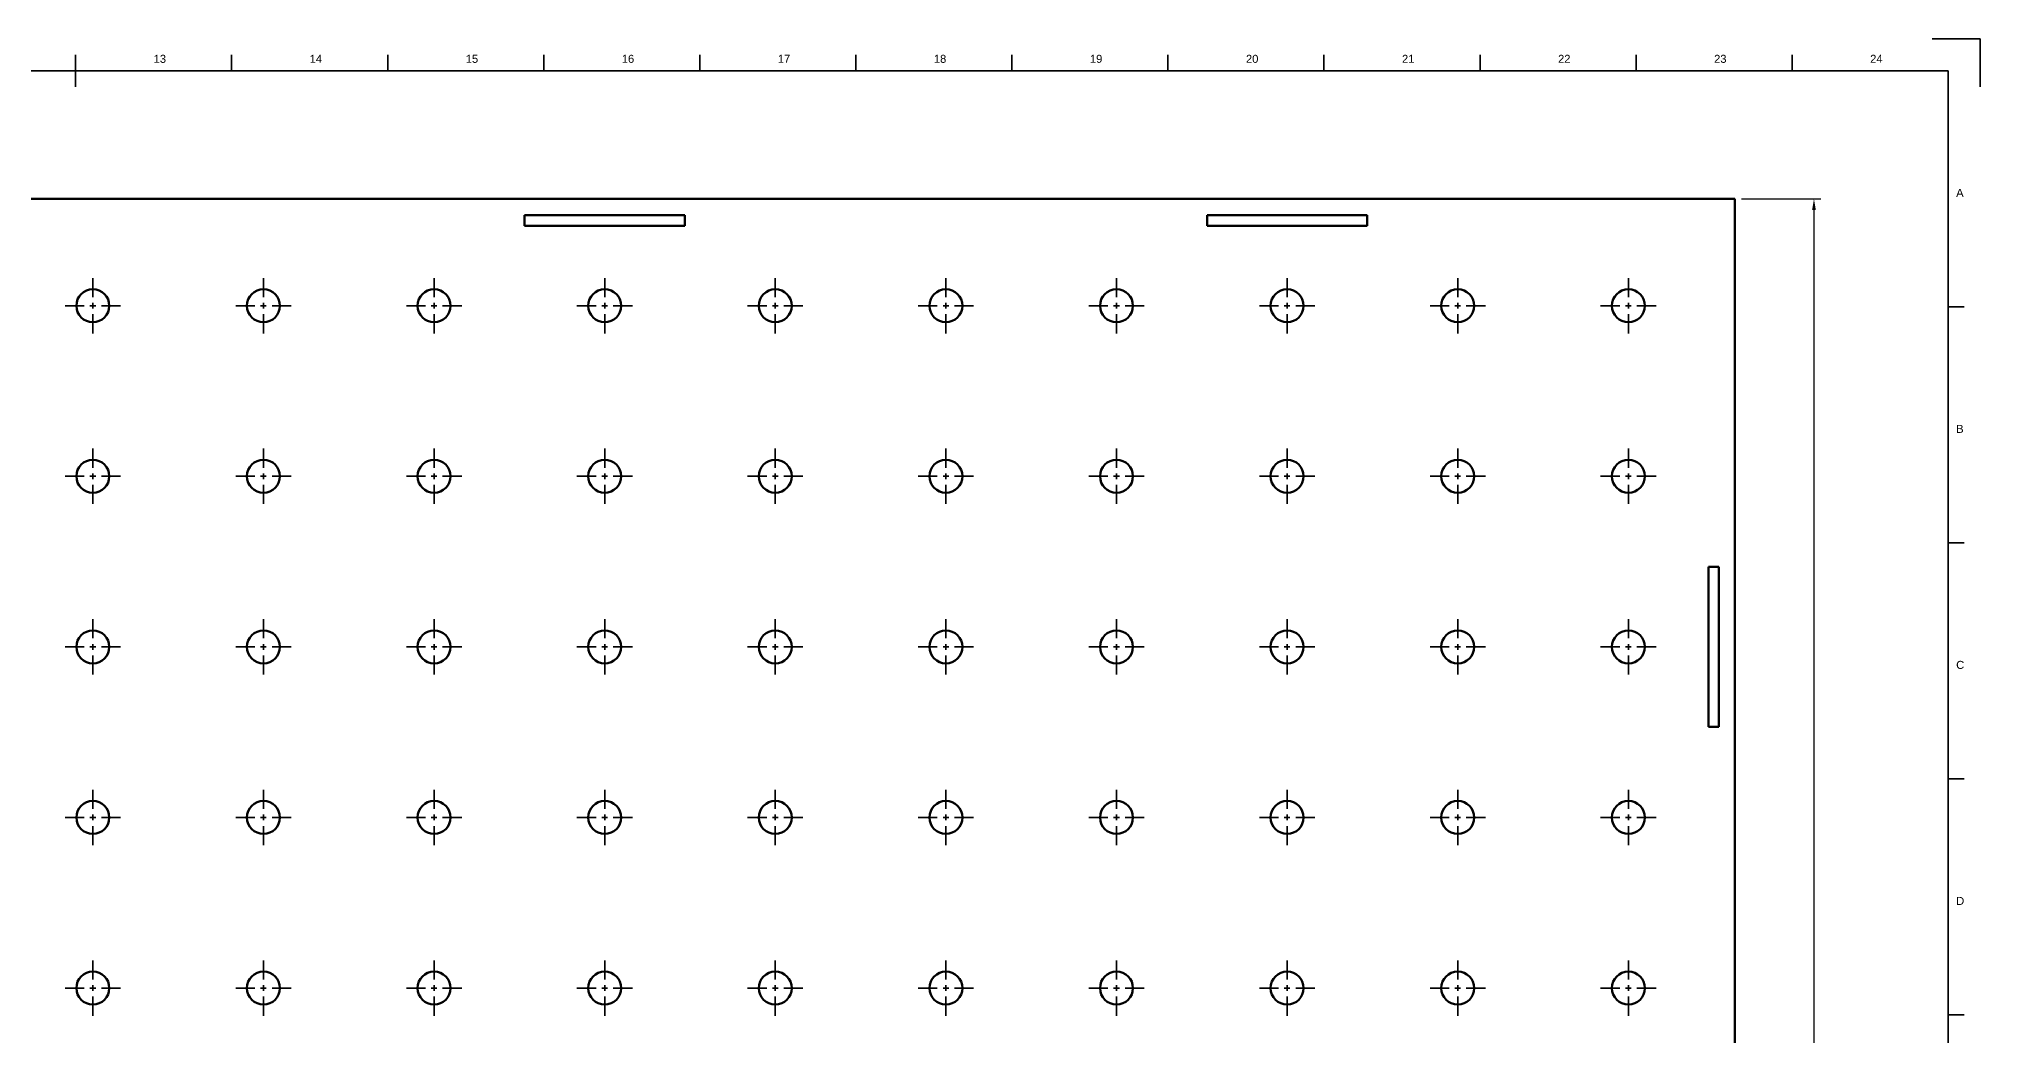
# Model space of a CAD drawing. Header units: millimetres. Extents: x 0 to 1200, y 0 to 1200.
# Drawn here: x 594 to 1200, y 889 to 1200 of the extents above; entities that cross this region are included whole.
import ezdxf

# ---------------------------------------------------------------- set-up
doc = ezdxf.new("R2010")
doc.units = ezdxf.units.MM
doc.header["$LTSCALE"] = 0.75
doc.linetypes.add('CENTER2', pattern=[28.575, 19.05, -3.175, 3.175, -3.175])
for name, color, linetype, lineweight in [('BORDER', 7, 'Continuous', 35), ('FD_Dimensions', 7, 'Continuous', 35), ('Smart Centers', 7, 'CENTER2', 35), ('Visible', 7, 'Continuous', 70)]:
    doc.layers.add(name, color=color, linetype=linetype, lineweight=lineweight)
doc.styles.get("Standard").update_dxf_attribs({"font": 'arial.ttf'})
doc.dimstyles.new('Dim-ISO-25', dxfattribs={"dimtxt": 3.5, "dimasz": 3.5, "dimexe": 2.1, "dimexo": 2.1, "dimgap": 1.4, "dimtad": 1, "dimzin": 12, "dimdsep": 46, "dimtxsty": 'Standard', "dimcen": 0, "dimazin": 3, "dimtp": 0.1, "dimtm": 0.1, "dimtfac": 0.714286, "dimtmove": 0, "dimatfit": 3, "dimfxl": 1, "dimtzin": 12, "dimarcsym": 0})

# ---------------------------------------------------------------- blocks, each defined once
blk = doc.blocks.new('*U14')
at = {"layer": 'Smart Centers', "color": 0, "ltscale": 0.75, "transparency": 16777216}
for p, q in [((0, 2.678906), (0, 8.65)), ((-8.65, 0), (-2.678906, 0)), ((2.678906, 0), (8.65, 0)), ((0, -8.65), (0, -2.678906))]:
    blk.add_line(p, q, dxfattribs=at)
at = {"layer": 'Smart Centers', "color": 0, "linetype": 'Continuous', "ltscale": 0.75, "transparency": 16777216}
for p, q in [((-0.892969, 0), (0.892969, 0)), ((0, -0.892969), (0, 0.892969))]:
    blk.add_line(p, q, dxfattribs=at)
blk = doc.blocks.new('*U21')
at = {"layer": 'Smart Centers', "color": 0, "ltscale": 0.75, "transparency": 16777216}
for p, q in [((0, 2.678906), (0, 8.65)), ((-8.65, 0), (-2.678906, 0)), ((2.678906, 0), (8.65, 0)), ((0, -8.65), (0, -2.678906))]:
    blk.add_line(p, q, dxfattribs=at)
at = {"layer": 'Smart Centers', "color": 0, "linetype": 'Continuous', "ltscale": 0.75, "transparency": 16777216}
for p, q in [((-0.892969, 0), (0.892969, 0)), ((0, -0.892969), (0, 0.892969))]:
    blk.add_line(p, q, dxfattribs=at)
blk = doc.blocks.new('*U71')
at = {"layer": 'Smart Centers', "color": 0, "ltscale": 0.75, "transparency": 16777216}
for p, q in [((0, 2.678906), (0, 8.65)), ((-8.65, 0), (-2.678906, 0)), ((2.678906, 0), (8.65, 0)), ((0, -8.65), (0, -2.678906))]:
    blk.add_line(p, q, dxfattribs=at)
at = {"layer": 'Smart Centers', "color": 0, "linetype": 'Continuous', "ltscale": 0.75, "transparency": 16777216}
for p, q in [((-0.892969, 0), (0.892969, 0)), ((0, -0.892969), (0, 0.892969))]:
    blk.add_line(p, q, dxfattribs=at)
blk = doc.blocks.new('*U75')
at = {"layer": 'Smart Centers', "color": 0, "ltscale": 0.75, "transparency": 16777216}
for p, q in [((0, 2.678906), (0, 8.65)), ((-8.65, 0), (-2.678906, 0)), ((2.678906, 0), (8.65, 0)), ((0, -8.65), (0, -2.678906))]:
    blk.add_line(p, q, dxfattribs=at)
at = {"layer": 'Smart Centers', "color": 0, "linetype": 'Continuous', "ltscale": 0.75, "transparency": 16777216}
for p, q in [((-0.892969, 0), (0.892969, 0)), ((0, -0.892969), (0, 0.892969))]:
    blk.add_line(p, q, dxfattribs=at)
blk = doc.blocks.new('*U95')
at = {"layer": 'Smart Centers', "color": 0, "ltscale": 0.75, "transparency": 16777216}
for p, q in [((0, 2.678906), (0, 8.65)), ((-8.65, 0), (-2.678906, 0)), ((2.678906, 0), (8.65, 0)), ((0, -8.65), (0, -2.678906))]:
    blk.add_line(p, q, dxfattribs=at)
at = {"layer": 'Smart Centers', "color": 0, "linetype": 'Continuous', "ltscale": 0.75, "transparency": 16777216}
for p, q in [((-0.892969, 0), (0.892969, 0)), ((0, -0.892969), (0, 0.892969))]:
    blk.add_line(p, q, dxfattribs=at)
blk = doc.blocks.new('*U108')
at = {"layer": 'Smart Centers', "color": 0, "ltscale": 0.75, "transparency": 16777216}
for p, q in [((0, 2.678906), (0, 8.65)), ((-8.65, 0), (-2.678906, 0)), ((2.678906, 0), (8.65, 0)), ((0, -8.65), (0, -2.678906))]:
    blk.add_line(p, q, dxfattribs=at)
at = {"layer": 'Smart Centers', "color": 0, "linetype": 'Continuous', "ltscale": 0.75, "transparency": 16777216}
for p, q in [((-0.892969, 0), (0.892969, 0)), ((0, -0.892969), (0, 0.892969))]:
    blk.add_line(p, q, dxfattribs=at)
blk = doc.blocks.new('*U119')
at = {"layer": 'Smart Centers', "color": 0, "ltscale": 0.75, "transparency": 16777216}
for p, q in [((0, 2.678906), (0, 8.65)), ((-8.65, 0), (-2.678906, 0)), ((2.678906, 0), (8.65, 0)), ((0, -8.65), (0, -2.678906))]:
    blk.add_line(p, q, dxfattribs=at)
at = {"layer": 'Smart Centers', "color": 0, "linetype": 'Continuous', "ltscale": 0.75, "transparency": 16777216}
for p, q in [((-0.892969, 0), (0.892969, 0)), ((0, -0.892969), (0, 0.892969))]:
    blk.add_line(p, q, dxfattribs=at)
blk = doc.blocks.new('*U137')
at = {"layer": 'Smart Centers', "color": 0, "ltscale": 0.75, "transparency": 16777216}
for p, q in [((0, 2.678906), (0, 8.65)), ((-8.65, 0), (-2.678906, 0)), ((2.678906, 0), (8.65, 0)), ((0, -8.65), (0, -2.678906))]:
    blk.add_line(p, q, dxfattribs=at)
at = {"layer": 'Smart Centers', "color": 0, "linetype": 'Continuous', "ltscale": 0.75, "transparency": 16777216}
for p, q in [((-0.892969, 0), (0.892969, 0)), ((0, -0.892969), (0, 0.892969))]:
    blk.add_line(p, q, dxfattribs=at)
blk = doc.blocks.new('*U142')
at = {"layer": 'Smart Centers', "color": 0, "ltscale": 0.75, "transparency": 16777216}
for p, q in [((0, 2.678906), (0, 8.65)), ((-8.65, 0), (-2.678906, 0)), ((2.678906, 0), (8.65, 0)), ((0, -8.65), (0, -2.678906))]:
    blk.add_line(p, q, dxfattribs=at)
at = {"layer": 'Smart Centers', "color": 0, "linetype": 'Continuous', "ltscale": 0.75, "transparency": 16777216}
for p, q in [((-0.892969, 0), (0.892969, 0)), ((0, -0.892969), (0, 0.892969))]:
    blk.add_line(p, q, dxfattribs=at)
blk = doc.blocks.new('*U145')
at = {"layer": 'Smart Centers', "color": 0, "ltscale": 0.75, "transparency": 16777216}
for p, q in [((0, 2.678906), (0, 8.65)), ((-8.65, 0), (-2.678906, 0)), ((2.678906, 0), (8.65, 0)), ((0, -8.65), (0, -2.678906))]:
    blk.add_line(p, q, dxfattribs=at)
at = {"layer": 'Smart Centers', "color": 0, "linetype": 'Continuous', "ltscale": 0.75, "transparency": 16777216}
for p, q in [((-0.892969, 0), (0.892969, 0)), ((0, -0.892969), (0, 0.892969))]:
    blk.add_line(p, q, dxfattribs=at)
blk = doc.blocks.new('*U174')
at = {"layer": 'Smart Centers', "color": 0, "ltscale": 0.75, "transparency": 16777216}
for p, q in [((0, 2.678906), (0, 8.65)), ((-8.65, 0), (-2.678906, 0)), ((2.678906, 0), (8.65, 0)), ((0, -8.65), (0, -2.678906))]:
    blk.add_line(p, q, dxfattribs=at)
at = {"layer": 'Smart Centers', "color": 0, "linetype": 'Continuous', "ltscale": 0.75, "transparency": 16777216}
for p, q in [((-0.892969, 0), (0.892969, 0)), ((0, -0.892969), (0, 0.892969))]:
    blk.add_line(p, q, dxfattribs=at)
blk = doc.blocks.new('*U181')
at = {"layer": 'Smart Centers', "color": 0, "ltscale": 0.75, "transparency": 16777216}
for p, q in [((0, 2.678906), (0, 8.65)), ((-8.65, 0), (-2.678906, 0)), ((2.678906, 0), (8.65, 0)), ((0, -8.65), (0, -2.678906))]:
    blk.add_line(p, q, dxfattribs=at)
at = {"layer": 'Smart Centers', "color": 0, "linetype": 'Continuous', "ltscale": 0.75, "transparency": 16777216}
for p, q in [((-0.892969, 0), (0.892969, 0)), ((0, -0.892969), (0, 0.892969))]:
    blk.add_line(p, q, dxfattribs=at)
blk = doc.blocks.new('*U193')
at = {"layer": 'Smart Centers', "color": 0, "ltscale": 0.75, "transparency": 16777216}
for p, q in [((0, 2.678906), (0, 8.65)), ((-8.65, 0), (-2.678906, 0)), ((2.678906, 0), (8.65, 0)), ((0, -8.65), (0, -2.678906))]:
    blk.add_line(p, q, dxfattribs=at)
at = {"layer": 'Smart Centers', "color": 0, "linetype": 'Continuous', "ltscale": 0.75, "transparency": 16777216}
for p, q in [((-0.892969, 0), (0.892969, 0)), ((0, -0.892969), (0, 0.892969))]:
    blk.add_line(p, q, dxfattribs=at)
blk = doc.blocks.new('*U202')
at = {"layer": 'Smart Centers', "color": 0, "ltscale": 0.75, "transparency": 16777216}
for p, q in [((0, 2.678906), (0, 8.65)), ((-8.65, 0), (-2.678906, 0)), ((2.678906, 0), (8.65, 0)), ((0, -8.65), (0, -2.678906))]:
    blk.add_line(p, q, dxfattribs=at)
at = {"layer": 'Smart Centers', "color": 0, "linetype": 'Continuous', "ltscale": 0.75, "transparency": 16777216}
for p, q in [((-0.892969, 0), (0.892969, 0)), ((0, -0.892969), (0, 0.892969))]:
    blk.add_line(p, q, dxfattribs=at)
blk = doc.blocks.new('*U203')
at = {"layer": 'Smart Centers', "color": 0, "ltscale": 0.75, "transparency": 16777216}
for p, q in [((0, 2.678906), (0, 8.65)), ((-8.65, 0), (-2.678906, 0)), ((2.678906, 0), (8.65, 0)), ((0, -8.65), (0, -2.678906))]:
    blk.add_line(p, q, dxfattribs=at)
at = {"layer": 'Smart Centers', "color": 0, "linetype": 'Continuous', "ltscale": 0.75, "transparency": 16777216}
for p, q in [((-0.892969, 0), (0.892969, 0)), ((0, -0.892969), (0, 0.892969))]:
    blk.add_line(p, q, dxfattribs=at)
blk = doc.blocks.new('*U215')
at = {"layer": 'Smart Centers', "color": 0, "ltscale": 0.75, "transparency": 16777216}
for p, q in [((0, 2.678906), (0, 8.65)), ((-8.65, 0), (-2.678906, 0)), ((2.678906, 0), (8.65, 0)), ((0, -8.65), (0, -2.678906))]:
    blk.add_line(p, q, dxfattribs=at)
at = {"layer": 'Smart Centers', "color": 0, "linetype": 'Continuous', "ltscale": 0.75, "transparency": 16777216}
for p, q in [((-0.892969, 0), (0.892969, 0)), ((0, -0.892969), (0, 0.892969))]:
    blk.add_line(p, q, dxfattribs=at)
blk = doc.blocks.new('*U222')
at = {"layer": 'Smart Centers', "color": 0, "ltscale": 0.75, "transparency": 16777216}
for p, q in [((0, 2.678906), (0, 8.65)), ((-8.65, 0), (-2.678906, 0)), ((2.678906, 0), (8.65, 0)), ((0, -8.65), (0, -2.678906))]:
    blk.add_line(p, q, dxfattribs=at)
at = {"layer": 'Smart Centers', "color": 0, "linetype": 'Continuous', "ltscale": 0.75, "transparency": 16777216}
for p, q in [((-0.892969, 0), (0.892969, 0)), ((0, -0.892969), (0, 0.892969))]:
    blk.add_line(p, q, dxfattribs=at)
blk = doc.blocks.new('*U224')
at = {"layer": 'Smart Centers', "color": 0, "ltscale": 0.75, "transparency": 16777216}
for p, q in [((0, 2.678906), (0, 8.65)), ((-8.65, 0), (-2.678906, 0)), ((2.678906, 0), (8.65, 0)), ((0, -8.65), (0, -2.678906))]:
    blk.add_line(p, q, dxfattribs=at)
at = {"layer": 'Smart Centers', "color": 0, "linetype": 'Continuous', "ltscale": 0.75, "transparency": 16777216}
for p, q in [((-0.892969, 0), (0.892969, 0)), ((0, -0.892969), (0, 0.892969))]:
    blk.add_line(p, q, dxfattribs=at)
blk = doc.blocks.new('*U231')
at = {"layer": 'Smart Centers', "color": 0, "ltscale": 0.75, "transparency": 16777216}
for p, q in [((0, 2.678906), (0, 8.65)), ((-8.65, 0), (-2.678906, 0)), ((2.678906, 0), (8.65, 0)), ((0, -8.65), (0, -2.678906))]:
    blk.add_line(p, q, dxfattribs=at)
at = {"layer": 'Smart Centers', "color": 0, "linetype": 'Continuous', "ltscale": 0.75, "transparency": 16777216}
for p, q in [((-0.892969, 0), (0.892969, 0)), ((0, -0.892969), (0, 0.892969))]:
    blk.add_line(p, q, dxfattribs=at)
blk = doc.blocks.new('*U236')
at = {"layer": 'Smart Centers', "color": 0, "ltscale": 0.75, "transparency": 16777216}
for p, q in [((0, 2.678906), (0, 8.65)), ((-8.65, 0), (-2.678906, 0)), ((2.678906, 0), (8.65, 0)), ((0, -8.65), (0, -2.678906))]:
    blk.add_line(p, q, dxfattribs=at)
at = {"layer": 'Smart Centers', "color": 0, "linetype": 'Continuous', "ltscale": 0.75, "transparency": 16777216}
for p, q in [((-0.892969, 0), (0.892969, 0)), ((0, -0.892969), (0, 0.892969))]:
    blk.add_line(p, q, dxfattribs=at)
blk = doc.blocks.new('*U241')
at = {"layer": 'Smart Centers', "color": 0, "ltscale": 0.75, "transparency": 16777216}
for p, q in [((0, 2.678906), (0, 8.65)), ((-8.65, 0), (-2.678906, 0)), ((2.678906, 0), (8.65, 0)), ((0, -8.65), (0, -2.678906))]:
    blk.add_line(p, q, dxfattribs=at)
at = {"layer": 'Smart Centers', "color": 0, "linetype": 'Continuous', "ltscale": 0.75, "transparency": 16777216}
for p, q in [((-0.892969, 0), (0.892969, 0)), ((0, -0.892969), (0, 0.892969))]:
    blk.add_line(p, q, dxfattribs=at)
blk = doc.blocks.new('*U242')
at = {"layer": 'Smart Centers', "color": 0, "ltscale": 0.75, "transparency": 16777216}
for p, q in [((0, 2.678906), (0, 8.65)), ((-8.65, 0), (-2.678906, 0)), ((2.678906, 0), (8.65, 0)), ((0, -8.65), (0, -2.678906))]:
    blk.add_line(p, q, dxfattribs=at)
at = {"layer": 'Smart Centers', "color": 0, "linetype": 'Continuous', "ltscale": 0.75, "transparency": 16777216}
for p, q in [((-0.892969, 0), (0.892969, 0)), ((0, -0.892969), (0, 0.892969))]:
    blk.add_line(p, q, dxfattribs=at)
blk = doc.blocks.new('*U247')
at = {"layer": 'Smart Centers', "color": 0, "ltscale": 0.75, "transparency": 16777216}
for p, q in [((0, 2.678906), (0, 8.65)), ((-8.65, 0), (-2.678906, 0)), ((2.678906, 0), (8.65, 0)), ((0, -8.65), (0, -2.678906))]:
    blk.add_line(p, q, dxfattribs=at)
at = {"layer": 'Smart Centers', "color": 0, "linetype": 'Continuous', "ltscale": 0.75, "transparency": 16777216}
for p, q in [((-0.892969, 0), (0.892969, 0)), ((0, -0.892969), (0, 0.892969))]:
    blk.add_line(p, q, dxfattribs=at)
blk = doc.blocks.new('*U254')
at = {"layer": 'Smart Centers', "color": 0, "ltscale": 0.75, "transparency": 16777216}
for p, q in [((0, 2.678906), (0, 8.65)), ((-8.65, 0), (-2.678906, 0)), ((2.678906, 0), (8.65, 0)), ((0, -8.65), (0, -2.678906))]:
    blk.add_line(p, q, dxfattribs=at)
at = {"layer": 'Smart Centers', "color": 0, "linetype": 'Continuous', "ltscale": 0.75, "transparency": 16777216}
for p, q in [((-0.892969, 0), (0.892969, 0)), ((0, -0.892969), (0, 0.892969))]:
    blk.add_line(p, q, dxfattribs=at)
blk = doc.blocks.new('*U261')
at = {"layer": 'Smart Centers', "color": 0, "ltscale": 0.75, "transparency": 16777216}
for p, q in [((0, 2.678906), (0, 8.65)), ((-8.65, 0), (-2.678906, 0)), ((2.678906, 0), (8.65, 0)), ((0, -8.65), (0, -2.678906))]:
    blk.add_line(p, q, dxfattribs=at)
at = {"layer": 'Smart Centers', "color": 0, "linetype": 'Continuous', "ltscale": 0.75, "transparency": 16777216}
for p, q in [((-0.892969, 0), (0.892969, 0)), ((0, -0.892969), (0, 0.892969))]:
    blk.add_line(p, q, dxfattribs=at)
blk = doc.blocks.new('*U262')
at = {"layer": 'Smart Centers', "color": 0, "ltscale": 0.75, "transparency": 16777216}
for p, q in [((0, 2.678906), (0, 8.65)), ((-8.65, 0), (-2.678906, 0)), ((2.678906, 0), (8.65, 0)), ((0, -8.65), (0, -2.678906))]:
    blk.add_line(p, q, dxfattribs=at)
at = {"layer": 'Smart Centers', "color": 0, "linetype": 'Continuous', "ltscale": 0.75, "transparency": 16777216}
for p, q in [((-0.892969, 0), (0.892969, 0)), ((0, -0.892969), (0, 0.892969))]:
    blk.add_line(p, q, dxfattribs=at)
blk = doc.blocks.new('*U274')
at = {"layer": 'Smart Centers', "color": 0, "ltscale": 0.75, "transparency": 16777216}
for p, q in [((0, 2.678906), (0, 8.65)), ((-8.65, 0), (-2.678906, 0)), ((2.678906, 0), (8.65, 0)), ((0, -8.65), (0, -2.678906))]:
    blk.add_line(p, q, dxfattribs=at)
at = {"layer": 'Smart Centers', "color": 0, "linetype": 'Continuous', "ltscale": 0.75, "transparency": 16777216}
for p, q in [((-0.892969, 0), (0.892969, 0)), ((0, -0.892969), (0, 0.892969))]:
    blk.add_line(p, q, dxfattribs=at)
blk = doc.blocks.new('*U277')
at = {"layer": 'Smart Centers', "color": 0, "ltscale": 0.75, "transparency": 16777216}
for p, q in [((0, 2.678906), (0, 8.65)), ((-8.65, 0), (-2.678906, 0)), ((2.678906, 0), (8.65, 0)), ((0, -8.65), (0, -2.678906))]:
    blk.add_line(p, q, dxfattribs=at)
at = {"layer": 'Smart Centers', "color": 0, "linetype": 'Continuous', "ltscale": 0.75, "transparency": 16777216}
for p, q in [((-0.892969, 0), (0.892969, 0)), ((0, -0.892969), (0, 0.892969))]:
    blk.add_line(p, q, dxfattribs=at)
blk = doc.blocks.new('*U287')
at = {"layer": 'Smart Centers', "color": 0, "ltscale": 0.75, "transparency": 16777216}
for p, q in [((0, 2.678906), (0, 8.65)), ((-8.65, 0), (-2.678906, 0)), ((2.678906, 0), (8.65, 0)), ((0, -8.65), (0, -2.678906))]:
    blk.add_line(p, q, dxfattribs=at)
at = {"layer": 'Smart Centers', "color": 0, "linetype": 'Continuous', "ltscale": 0.75, "transparency": 16777216}
for p, q in [((-0.892969, 0), (0.892969, 0)), ((0, -0.892969), (0, 0.892969))]:
    blk.add_line(p, q, dxfattribs=at)
blk = doc.blocks.new('*U290')
at = {"layer": 'Smart Centers', "color": 0, "ltscale": 0.75, "transparency": 16777216}
for p, q in [((0, 2.678906), (0, 8.65)), ((-8.65, 0), (-2.678906, 0)), ((2.678906, 0), (8.65, 0)), ((0, -8.65), (0, -2.678906))]:
    blk.add_line(p, q, dxfattribs=at)
at = {"layer": 'Smart Centers', "color": 0, "linetype": 'Continuous', "ltscale": 0.75, "transparency": 16777216}
for p, q in [((-0.892969, 0), (0.892969, 0)), ((0, -0.892969), (0, 0.892969))]:
    blk.add_line(p, q, dxfattribs=at)
blk = doc.blocks.new('*U291')
at = {"layer": 'Smart Centers', "color": 0, "ltscale": 0.75, "transparency": 16777216}
for p, q in [((0, 2.678906), (0, 8.65)), ((-8.65, 0), (-2.678906, 0)), ((2.678906, 0), (8.65, 0)), ((0, -8.65), (0, -2.678906))]:
    blk.add_line(p, q, dxfattribs=at)
at = {"layer": 'Smart Centers', "color": 0, "linetype": 'Continuous', "ltscale": 0.75, "transparency": 16777216}
for p, q in [((-0.892969, 0), (0.892969, 0)), ((0, -0.892969), (0, 0.892969))]:
    blk.add_line(p, q, dxfattribs=at)
blk = doc.blocks.new('*U292')
at = {"layer": 'Smart Centers', "color": 0, "ltscale": 0.75, "transparency": 16777216}
for p, q in [((0, 2.678906), (0, 8.65)), ((-8.65, 0), (-2.678906, 0)), ((2.678906, 0), (8.65, 0)), ((0, -8.65), (0, -2.678906))]:
    blk.add_line(p, q, dxfattribs=at)
at = {"layer": 'Smart Centers', "color": 0, "linetype": 'Continuous', "ltscale": 0.75, "transparency": 16777216}
for p, q in [((-0.892969, 0), (0.892969, 0)), ((0, -0.892969), (0, 0.892969))]:
    blk.add_line(p, q, dxfattribs=at)
blk = doc.blocks.new('*U304')
at = {"layer": 'Smart Centers', "color": 0, "ltscale": 0.75, "transparency": 16777216}
for p, q in [((0, 2.678906), (0, 8.65)), ((-8.65, 0), (-2.678906, 0)), ((2.678906, 0), (8.65, 0)), ((0, -8.65), (0, -2.678906))]:
    blk.add_line(p, q, dxfattribs=at)
at = {"layer": 'Smart Centers', "color": 0, "linetype": 'Continuous', "ltscale": 0.75, "transparency": 16777216}
for p, q in [((-0.892969, 0), (0.892969, 0)), ((0, -0.892969), (0, 0.892969))]:
    blk.add_line(p, q, dxfattribs=at)
blk = doc.blocks.new('*U307')
at = {"layer": 'Smart Centers', "color": 0, "ltscale": 0.75, "transparency": 16777216}
for p, q in [((0, 2.678906), (0, 8.65)), ((-8.65, 0), (-2.678906, 0)), ((2.678906, 0), (8.65, 0)), ((0, -8.65), (0, -2.678906))]:
    blk.add_line(p, q, dxfattribs=at)
at = {"layer": 'Smart Centers', "color": 0, "linetype": 'Continuous', "ltscale": 0.75, "transparency": 16777216}
for p, q in [((-0.892969, 0), (0.892969, 0)), ((0, -0.892969), (0, 0.892969))]:
    blk.add_line(p, q, dxfattribs=at)
blk = doc.blocks.new('*U317')
at = {"layer": 'Smart Centers', "color": 0, "ltscale": 0.75, "transparency": 16777216}
for p, q in [((0, 2.678906), (0, 8.65)), ((-8.65, 0), (-2.678906, 0)), ((2.678906, 0), (8.65, 0)), ((0, -8.65), (0, -2.678906))]:
    blk.add_line(p, q, dxfattribs=at)
at = {"layer": 'Smart Centers', "color": 0, "linetype": 'Continuous', "ltscale": 0.75, "transparency": 16777216}
for p, q in [((-0.892969, 0), (0.892969, 0)), ((0, -0.892969), (0, 0.892969))]:
    blk.add_line(p, q, dxfattribs=at)
blk = doc.blocks.new('*U321')
at = {"layer": 'Smart Centers', "color": 0, "ltscale": 0.75, "transparency": 16777216}
for p, q in [((0, 2.678906), (0, 8.65)), ((-8.65, 0), (-2.678906, 0)), ((2.678906, 0), (8.65, 0)), ((0, -8.65), (0, -2.678906))]:
    blk.add_line(p, q, dxfattribs=at)
at = {"layer": 'Smart Centers', "color": 0, "linetype": 'Continuous', "ltscale": 0.75, "transparency": 16777216}
for p, q in [((-0.892969, 0), (0.892969, 0)), ((0, -0.892969), (0, 0.892969))]:
    blk.add_line(p, q, dxfattribs=at)
blk = doc.blocks.new('*U322')
at = {"layer": 'Smart Centers', "color": 0, "ltscale": 0.75, "transparency": 16777216}
for p, q in [((0, 2.678906), (0, 8.65)), ((-8.65, 0), (-2.678906, 0)), ((2.678906, 0), (8.65, 0)), ((0, -8.65), (0, -2.678906))]:
    blk.add_line(p, q, dxfattribs=at)
at = {"layer": 'Smart Centers', "color": 0, "linetype": 'Continuous', "ltscale": 0.75, "transparency": 16777216}
for p, q in [((-0.892969, 0), (0.892969, 0)), ((0, -0.892969), (0, 0.892969))]:
    blk.add_line(p, q, dxfattribs=at)
blk = doc.blocks.new('*U324')
at = {"layer": 'Smart Centers', "color": 0, "ltscale": 0.75, "transparency": 16777216}
for p, q in [((0, 2.678906), (0, 8.65)), ((-8.65, 0), (-2.678906, 0)), ((2.678906, 0), (8.65, 0)), ((0, -8.65), (0, -2.678906))]:
    blk.add_line(p, q, dxfattribs=at)
at = {"layer": 'Smart Centers', "color": 0, "linetype": 'Continuous', "ltscale": 0.75, "transparency": 16777216}
for p, q in [((-0.892969, 0), (0.892969, 0)), ((0, -0.892969), (0, 0.892969))]:
    blk.add_line(p, q, dxfattribs=at)
blk = doc.blocks.new('*U326')
at = {"layer": 'Smart Centers', "color": 0, "ltscale": 0.75, "transparency": 16777216}
for p, q in [((0, 2.678906), (0, 8.65)), ((-8.65, 0), (-2.678906, 0)), ((2.678906, 0), (8.65, 0)), ((0, -8.65), (0, -2.678906))]:
    blk.add_line(p, q, dxfattribs=at)
at = {"layer": 'Smart Centers', "color": 0, "linetype": 'Continuous', "ltscale": 0.75, "transparency": 16777216}
for p, q in [((-0.892969, 0), (0.892969, 0)), ((0, -0.892969), (0, 0.892969))]:
    blk.add_line(p, q, dxfattribs=at)
blk = doc.blocks.new('*U332')
at = {"layer": 'Smart Centers', "color": 0, "ltscale": 0.75, "transparency": 16777216}
for p, q in [((0, 2.678906), (0, 8.65)), ((-8.65, 0), (-2.678906, 0)), ((2.678906, 0), (8.65, 0)), ((0, -8.65), (0, -2.678906))]:
    blk.add_line(p, q, dxfattribs=at)
at = {"layer": 'Smart Centers', "color": 0, "linetype": 'Continuous', "ltscale": 0.75, "transparency": 16777216}
for p, q in [((-0.892969, 0), (0.892969, 0)), ((0, -0.892969), (0, 0.892969))]:
    blk.add_line(p, q, dxfattribs=at)
blk = doc.blocks.new('*U334')
at = {"layer": 'Smart Centers', "color": 0, "ltscale": 0.75, "transparency": 16777216}
for p, q in [((0, 2.678906), (0, 8.65)), ((-8.65, 0), (-2.678906, 0)), ((2.678906, 0), (8.65, 0)), ((0, -8.65), (0, -2.678906))]:
    blk.add_line(p, q, dxfattribs=at)
at = {"layer": 'Smart Centers', "color": 0, "linetype": 'Continuous', "ltscale": 0.75, "transparency": 16777216}
for p, q in [((-0.892969, 0), (0.892969, 0)), ((0, -0.892969), (0, 0.892969))]:
    blk.add_line(p, q, dxfattribs=at)
blk = doc.blocks.new('*U340')
at = {"layer": 'Smart Centers', "color": 0, "ltscale": 0.75, "transparency": 16777216}
for p, q in [((0, 2.678906), (0, 8.65)), ((-8.65, 0), (-2.678906, 0)), ((2.678906, 0), (8.65, 0)), ((0, -8.65), (0, -2.678906))]:
    blk.add_line(p, q, dxfattribs=at)
at = {"layer": 'Smart Centers', "color": 0, "linetype": 'Continuous', "ltscale": 0.75, "transparency": 16777216}
for p, q in [((-0.892969, 0), (0.892969, 0)), ((0, -0.892969), (0, 0.892969))]:
    blk.add_line(p, q, dxfattribs=at)
blk = doc.blocks.new('*U343')
at = {"layer": 'Smart Centers', "color": 0, "ltscale": 0.75, "transparency": 16777216}
for p, q in [((0, 2.678906), (0, 8.65)), ((-8.65, 0), (-2.678906, 0)), ((2.678906, 0), (8.65, 0)), ((0, -8.65), (0, -2.678906))]:
    blk.add_line(p, q, dxfattribs=at)
at = {"layer": 'Smart Centers', "color": 0, "linetype": 'Continuous', "ltscale": 0.75, "transparency": 16777216}
for p, q in [((-0.892969, 0), (0.892969, 0)), ((0, -0.892969), (0, 0.892969))]:
    blk.add_line(p, q, dxfattribs=at)
blk = doc.blocks.new('*U345')
at = {"layer": 'Smart Centers', "color": 0, "ltscale": 0.75, "transparency": 16777216}
for p, q in [((0, 2.678906), (0, 8.65)), ((-8.65, 0), (-2.678906, 0)), ((2.678906, 0), (8.65, 0)), ((0, -8.65), (0, -2.678906))]:
    blk.add_line(p, q, dxfattribs=at)
at = {"layer": 'Smart Centers', "color": 0, "linetype": 'Continuous', "ltscale": 0.75, "transparency": 16777216}
for p, q in [((-0.892969, 0), (0.892969, 0)), ((0, -0.892969), (0, 0.892969))]:
    blk.add_line(p, q, dxfattribs=at)
blk = doc.blocks.new('*U363')
at = {"layer": 'Smart Centers', "color": 0, "ltscale": 0.75, "transparency": 16777216}
for p, q in [((0, 2.678906), (0, 8.65)), ((-8.65, 0), (-2.678906, 0)), ((2.678906, 0), (8.65, 0)), ((0, -8.65), (0, -2.678906))]:
    blk.add_line(p, q, dxfattribs=at)
at = {"layer": 'Smart Centers', "color": 0, "linetype": 'Continuous', "ltscale": 0.75, "transparency": 16777216}
for p, q in [((-0.892969, 0), (0.892969, 0)), ((0, -0.892969), (0, 0.892969))]:
    blk.add_line(p, q, dxfattribs=at)
blk = doc.blocks.new('*U369')
at = {"layer": 'Smart Centers', "color": 0, "ltscale": 0.75, "transparency": 16777216}
for p, q in [((0, 2.678906), (0, 8.65)), ((-8.65, 0), (-2.678906, 0)), ((2.678906, 0), (8.65, 0)), ((0, -8.65), (0, -2.678906))]:
    blk.add_line(p, q, dxfattribs=at)
at = {"layer": 'Smart Centers', "color": 0, "linetype": 'Continuous', "ltscale": 0.75, "transparency": 16777216}
for p, q in [((-0.892969, 0), (0.892969, 0)), ((0, -0.892969), (0, 0.892969))]:
    blk.add_line(p, q, dxfattribs=at)
blk = doc.blocks.new('*U373')
at = {"layer": 'Smart Centers', "color": 0, "ltscale": 0.75, "transparency": 16777216}
for p, q in [((0, 2.678906), (0, 8.65)), ((-8.65, 0), (-2.678906, 0)), ((2.678906, 0), (8.65, 0)), ((0, -8.65), (0, -2.678906))]:
    blk.add_line(p, q, dxfattribs=at)
at = {"layer": 'Smart Centers', "color": 0, "linetype": 'Continuous', "ltscale": 0.75, "transparency": 16777216}
for p, q in [((-0.892969, 0), (0.892969, 0)), ((0, -0.892969), (0, 0.892969))]:
    blk.add_line(p, q, dxfattribs=at)
blk = doc.blocks.new('*U375')
at = {"layer": 'Smart Centers', "color": 0, "ltscale": 0.75, "transparency": 16777216}
for p, q in [((0, 2.678906), (0, 8.65)), ((-8.65, 0), (-2.678906, 0)), ((2.678906, 0), (8.65, 0)), ((0, -8.65), (0, -2.678906))]:
    blk.add_line(p, q, dxfattribs=at)
at = {"layer": 'Smart Centers', "color": 0, "linetype": 'Continuous', "ltscale": 0.75, "transparency": 16777216}
for p, q in [((-0.892969, 0), (0.892969, 0)), ((0, -0.892969), (0, 0.892969))]:
    blk.add_line(p, q, dxfattribs=at)
blk = doc.blocks.new('*U378')
at = {"layer": 'Smart Centers', "color": 0, "ltscale": 0.75, "transparency": 16777216}
for p, q in [((0, 2.678906), (0, 8.65)), ((-8.65, 0), (-2.678906, 0)), ((2.678906, 0), (8.65, 0)), ((0, -8.65), (0, -2.678906))]:
    blk.add_line(p, q, dxfattribs=at)
at = {"layer": 'Smart Centers', "color": 0, "linetype": 'Continuous', "ltscale": 0.75, "transparency": 16777216}
for p, q in [((-0.892969, 0), (0.892969, 0)), ((0, -0.892969), (0, 0.892969))]:
    blk.add_line(p, q, dxfattribs=at)
blk = doc.blocks.new('*U394')
at = {"layer": 'Smart Centers', "color": 0, "ltscale": 0.75, "transparency": 16777216}
for p, q in [((0, 2.678906), (0, 8.65)), ((-8.65, 0), (-2.678906, 0)), ((2.678906, 0), (8.65, 0)), ((0, -8.65), (0, -2.678906))]:
    blk.add_line(p, q, dxfattribs=at)
at = {"layer": 'Smart Centers', "color": 0, "linetype": 'Continuous', "ltscale": 0.75, "transparency": 16777216}
for p, q in [((-0.892969, 0), (0.892969, 0)), ((0, -0.892969), (0, 0.892969))]:
    blk.add_line(p, q, dxfattribs=at)
blk = doc.blocks.new('Custom1200.000000x1200.000000x24x16')
for p, q in [((605, 1185), (605, 1195)), ((653.75, 1190), (653.75, 1195)), ((702.5, 1190), (702.5, 1195)), ((751.25, 1190), (751.25, 1195)), ((800, 1190), (800, 1195)), ((848.75, 1190), (848.75, 1195)), ((897.5, 1190), (897.5, 1195)), ((946.25, 1190), (946.25, 1195)), ((995, 1190), (995, 1195)), ((1043.75, 1190), (1043.75, 1195)), ((1092.5, 1190), (1092.5, 1195)), ((1141.25, 1190), (1141.25, 1195)), ((1200, 1200), (1185, 1200)), ((1200, 1200), (1200, 1185)), ((20, 1190), (1190, 1190)), ((1190, 1190), (1190, 10)), ((1190, 1116.25), (1195, 1116.25)), ((1190, 1042.5), (1195, 1042.5)), ((1190, 968.75), (1195, 968.75)), ((1190, 895), (1195, 895))]:
    blk.add_line(p, q)
at = {"char_height": 2.5, "attachment_point": 1}
for s, insert in [('13', (629.375, 1195)), ('14', (678.125, 1195)), ('15', (726.875, 1195)), ('16', (775.625, 1195)), ('17', (824.375, 1195)), ('18', (873.125, 1195)), ('19', (921.875, 1195)), ('20', (970.625, 1195)), ('21', (1019.375, 1195)), ('22', (1068.125, 1195)), ('23', (1116.875, 1195)), ('24', (1165.625, 1195)), ('A', (1192.5, 1153.125)), ('B', (1192.5, 1079.375)), ('C', (1192.5, 1005.625)), ('D', (1192.5, 931.875))]:
    blk.add_mtext(s, dxfattribs=dict(at, insert=insert))
blk = doc.blocks.new('*D409')
at = {"layer": 'Defpoints', "color": 0, "transparency": 16777216}
for p in [(1123.386866, 1150.002746), (1123.386866, 70.502746), (1148.084323, 70.502746)]:
    blk.add_point(p, dxfattribs=at)
at = {"layer": 'FD_Dimensions', "color": 0, "lineweight": -2, "transparency": 16777216}
for p, q in [((1125.486866, 1150.002746), (1150.184323, 1150.002746)), ((1148.084323, 1146.502746), (1148.084323, 74.002746)), ((1125.486866, 70.502746), (1150.184323, 70.502746))]:
    blk.add_line(p, q, dxfattribs=at)
at = {"layer": 'FD_Dimensions', "color": 0, "transparency": 16777216}
for points in [[(1147.500989, 1146.502746), (1148.667656, 1146.502746), (1148.084323, 1150.002746)], [(1147.500989, 74.002746), (1148.667656, 74.002746), (1148.084323, 70.502746)]]:
    blk.add_solid(points, dxfattribs=at)
at = {"layer": 'FD_Dimensions', "color": 0, "transparency": 16777216, "insert": (1144.897317, 610.252746), "char_height": 3.5, "attachment_point": 5, "rotation": 90}
blk.add_mtext('1079.5', dxfattribs=at)

msp = doc.modelspace()

# ---------------------------------------------------------------- linework, layer by layer
at = {"layer": 'Visible', "extrusion": (-1e-16, -1, 0)}
for p, q in [((1123.386866, 1150.002746), (43.886866, 1150.002746)), ((1123.386866, 70.502746), (1123.386866, 1150.002746)), ((745.286866, 1141.602746), (745.286866, 1144.902746)), ((745.286866, 1144.902746), (795.286866, 1144.902746)), ((795.286866, 1141.602746), (745.286866, 1141.602746)), ((795.286866, 1144.902746), (795.286866, 1141.602746)), ((958.486866, 1141.602746), (958.486866, 1144.902746)), ((958.486866, 1144.902746), (1008.486866, 1144.902746)), ((1008.486866, 1141.602746), (958.486866, 1141.602746)), ((1008.486866, 1144.902746), (1008.486866, 1141.602746)), ((1115.086866, 1035.002746), (1118.386866, 1035.002746)), ((1115.086866, 985.002746), (1115.086866, 1035.002746)), ((1118.386866, 1035.002746), (1118.386866, 985.002746)), ((1118.386866, 985.002746), (1115.086866, 985.002746))]:
    msp.add_line(p, q, dxfattribs=at)
at = {"layer": 'Visible', "extrusion": (0, 0, -1)}
for centre in [(-610.386866, 1116.602746), (-663.686866, 1116.602746), (-716.986866, 1116.602746), (-770.286866, 1116.602746), (-823.586866, 1116.602746), (-876.886866, 1116.602746), (-930.186866, 1116.602746), (-983.486866, 1116.602746), (-1036.786866, 1116.602746), (-1090.086866, 1116.602746), (-610.386866, 1063.302746), (-663.686866, 1063.302746), (-716.986866, 1063.302746), (-770.286866, 1063.302746), (-823.586866, 1063.302746), (-876.886866, 1063.302746), (-930.186866, 1063.302746), (-983.486866, 1063.302746), (-1036.786866, 1063.302746), (-1090.086866, 1063.302746), (-610.386866, 1010.002746), (-663.686866, 1010.002746), (-716.986866, 1010.002746), (-770.286866, 1010.002746), (-823.586866, 1010.002746), (-876.886866, 1010.002746), (-930.186866, 1010.002746), (-983.486866, 1010.002746), (-1036.786866, 1010.002746), (-1090.086866, 1010.002746), (-610.386866, 956.702746), (-663.686866, 956.702746), (-716.986866, 956.702746), (-770.286866, 956.702746), (-823.586866, 956.702746), (-876.886866, 956.702746), (-930.186866, 956.702746), (-983.486866, 956.702746), (-1036.786866, 956.702746), (-1090.086866, 956.702746), (-610.386866, 903.402746), (-663.686866, 903.402746), (-716.986866, 903.402746), (-770.286866, 903.402746), (-823.586866, 903.402746), (-876.886866, 903.402746), (-930.186866, 903.402746), (-983.486866, 903.402746), (-1036.786866, 903.402746), (-1090.086866, 903.402746)]:
    msp.add_circle(centre, 5.15, dxfattribs=at)

# ---------------------------------------------------------------- block references
at = {"layer": 'BORDER'}
msp.add_blockref('Custom1200.000000x1200.000000x24x16', (0, 0), dxfattribs=at)
at = {"layer": 'Smart Centers', "ltscale": 0.75}
for name, p in [('*U224', (610.386866, 1116.602746)), ('*U71', (663.686866, 1116.602746)), ('*U363', (716.986866, 1116.602746)), ('*U317', (770.286866, 1116.602746)), ('*U340', (823.586866, 1116.602746)), ('*U261', (876.886866, 1116.602746)), ('*U369', (930.186866, 1116.602746)), ('*U142', (983.486866, 1116.602746)), ('*U14', (1036.786866, 1116.602746)), ('*U215', (1090.086866, 1116.602746)), ('*U254', (610.386866, 1063.302746)), ('*U203', (663.686866, 1063.302746)), ('*U174', (716.986866, 1063.302746)), ('*U332', (770.286866, 1063.302746)), ('*U394', (823.586866, 1063.302746)), ('*U236', (876.886866, 1063.302746)), ('*U277', (930.186866, 1063.302746)), ('*U108', (983.486866, 1063.302746)), ('*U181', (1036.786866, 1063.302746)), ('*U287', (1090.086866, 1063.302746)), ('*U343', (610.386866, 1010.002746)), ('*U242', (663.686866, 1010.002746)), ('*U345', (716.986866, 1010.002746)), ('*U334', (770.286866, 1010.002746)), ('*U291', (823.586866, 1010.002746)), ('*U373', (876.886866, 1010.002746)), ('*U326', (930.186866, 1010.002746)), ('*U322', (983.486866, 1010.002746)), ('*U262', (1036.786866, 1010.002746)), ('*U21', (1090.086866, 1010.002746)), ('*U202', (610.386866, 956.702746)), ('*U375', (663.686866, 956.702746)), ('*U193', (716.986866, 956.702746)), ('*U378', (770.286866, 956.702746)), ('*U231', (823.586866, 956.702746)), ('*U75', (876.886866, 956.702746)), ('*U324', (930.186866, 956.702746)), ('*U274', (983.486866, 956.702746)), ('*U307', (1036.786866, 956.702746)), ('*U247', (1090.086866, 956.702746)), ('*U95', (610.386866, 903.402746)), ('*U292', (663.686866, 903.402746)), ('*U241', (716.986866, 903.402746)), ('*U119', (770.286866, 903.402746)), ('*U290', (823.586866, 903.402746)), ('*U222', (876.886866, 903.402746)), ('*U137', (930.186866, 903.402746)), ('*U145', (983.486866, 903.402746)), ('*U304', (1036.786866, 903.402746)), ('*U321', (1090.086866, 903.402746))]:
    msp.add_blockref(name, p, dxfattribs=at)

# ---------------------------------------------------------------- dimensions: what is measured, and where the dimension line sits
at = {"layer": 'FD_Dimensions'}
dim = msp.add_linear_dim(base=(1148.084323, 70.502746), p1=(1123.386866, 1150.002746), p2=(1123.386866, 70.502746), angle=270, dimstyle='Dim-ISO-25', override={"dimlfac": 1, "dimclrd": 0, "dimclre": 0}, dxfattribs=at)
dim.commit()
dim.dimension.update_dxf_attribs({"geometry": '*D409', "text_midpoint": (1144.897317, 610.252746)})

doc.saveas('drawing.dxf')
